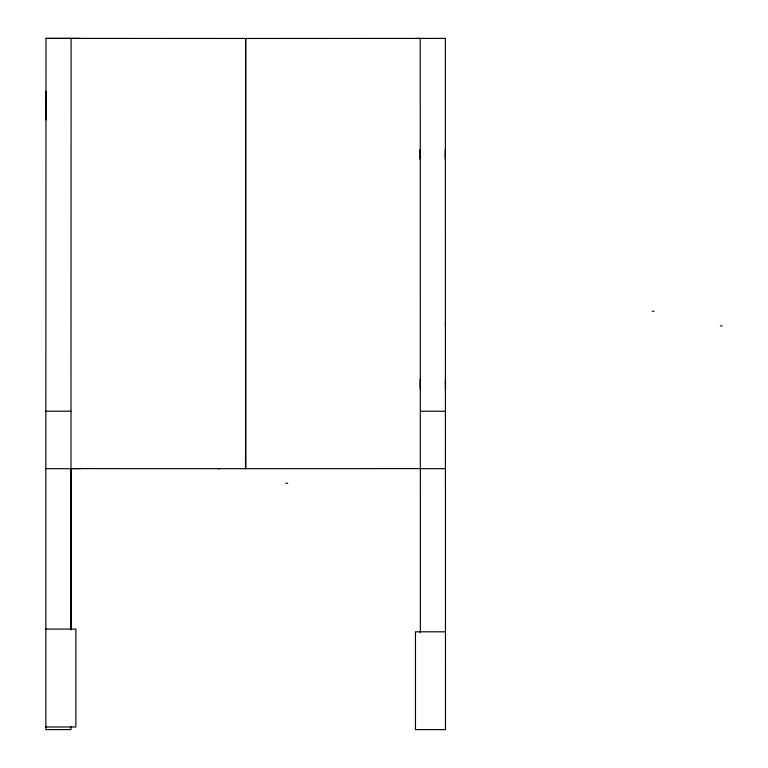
<?xml version="1.0" encoding="UTF-8"?>
<svg xmlns="http://www.w3.org/2000/svg" width="768" height="768" viewBox="0 0 768 768"><rect width="100%" height="100%" fill="white"/><g stroke="black" fill="none" stroke-linecap="round" stroke-linejoin="round"><path stroke-width="1.15" d="M45.994 38.4L45.859 411.216L70.982 411.216L71.107 38.4L45.994 38.4L246.394 38.467M70.982 629.53L70.982 468.672L45.859 468.672M445.488 631.814L415.478 631.814L415.478 729.6L445.488 729.6L445.363 38.4L245.674 38.467L245.52 468.672L71.376 468.614M445.459 321.792L445.459 325.661M45.965 119.904L46.291 91.181L45.974 91.862M416.774 38.41L420.24 38.4L420.374 632.794M652.31 311.261L654.125 311.261M720.336 325.872L722.141 325.872M420.374 411.216L445.488 411.216M217.766 468.672L219.744 468.672M244.8 468.672L420.374 468.605M420.374 468.672L445.488 468.672M285.792 483.293L287.76 483.293M45.859 629.059L75.878 629.059L75.878 726.989L45.859 726.989M71.107 38.4L80.726 38.41M80.573 468.614L70.982 468.605M245.674 38.467L245.827 468.672M70.982 411.158L70.982 629.904M70.982 726.509L70.982 729.6L45.859 729.6L45.859 411.158M420.278 149.405L420.269 159.206L420.278 149.405M420.355 379.229L420.355 389.03L420.355 379.229M445.402 149.414L445.392 159.216L445.402 149.414M445.478 379.229L445.478 389.04L445.478 379.229"/></g></svg>
